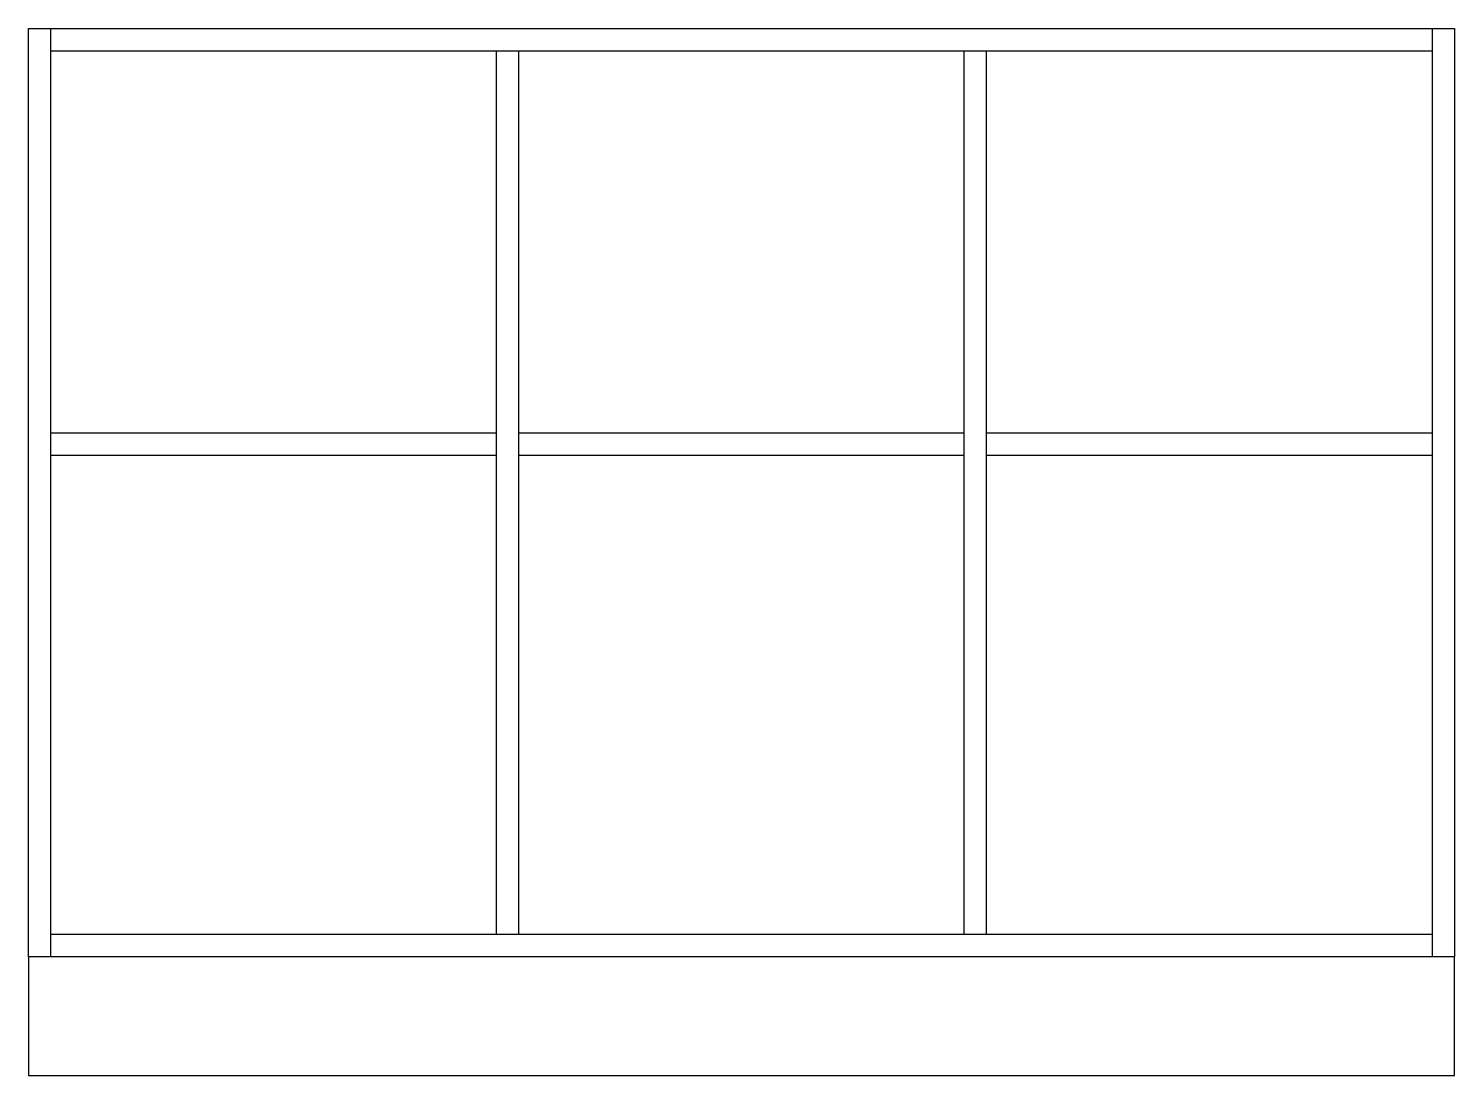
# Model space of a CAD drawing. Extents: x 0 to 48, y 0 to 35.2.
import ezdxf

# ---------------------------------------------------------------- set-up
doc = ezdxf.new("R2010")
doc.units = 0
doc.header["$LTSCALE"] = 3
doc.layers.get('0').update_dxf_attribs({"linetype": 'CONTINUOUS'})

msp = doc.modelspace()

# ---------------------------------------------------------------- linework, layer by layer
at = {"color": 0}
for p, q in [((0, 4), (0, 35.25)), ((0, 35.25), (48, 35.25)), ((0.75, 4), (0.75, 35.25)), ((47.25, 35.25), (47.25, 4)), ((48, 35.25), (48, 4)), ((0.75, 34.5), (47.25, 34.5)), ((15.75, 4.75), (15.75, 34.5)), ((16.5, 4.75), (16.5, 34.5)), ((31.5, 4.75), (31.5, 34.5)), ((32.25, 4.75), (32.25, 34.5)), ((15.75, 21.625), (0.75, 21.625)), ((31.5, 21.625), (16.5, 21.625)), ((47.25, 21.625), (32.25, 21.625)), ((15.75, 20.875), (0.75, 20.875)), ((31.5, 20.875), (16.5, 20.875)), ((47.25, 20.875), (32.25, 20.875)), ((47.25, 4.75), (0.75, 4.75)), ((48, 4), (0, 4)), ((0, 4), (0, 0)), ((48, 0), (48, 4)), ((0, 0), (48, 0))]:
    msp.add_line(p, q, dxfattribs=at)

doc.saveas('drawing.dxf')
